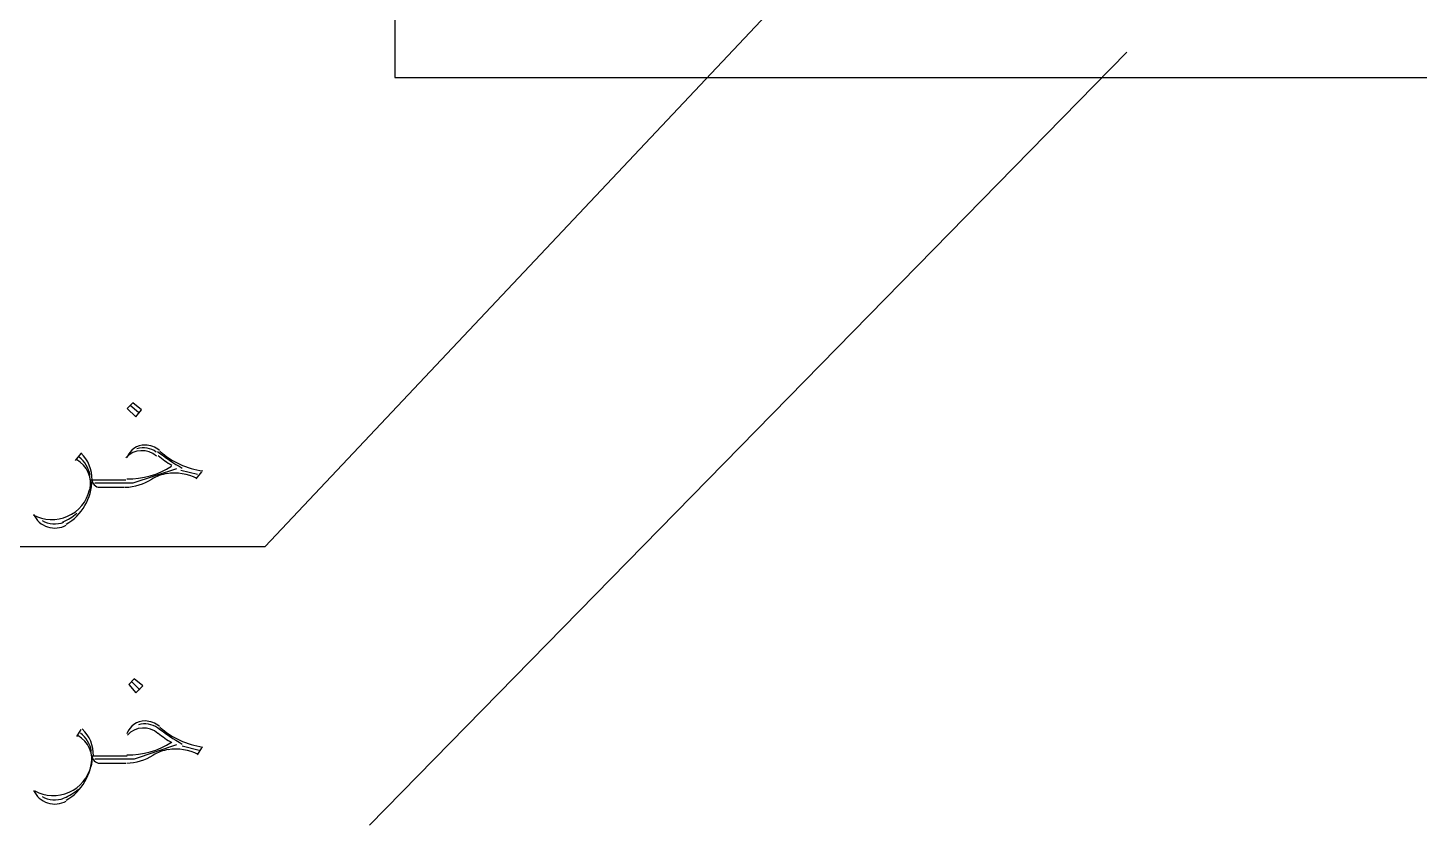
# Model space of a CAD drawing. Header units: millimetres. Extents: x -23396 to 106750, y 116 to 66281.
# Drawn here: x 80931 to 82729, y 37509 to 38539 of the extents above; entities that cross this region are included whole.
import ezdxf

# ---------------------------------------------------------------- set-up
doc = ezdxf.new("R2010")
doc.units = ezdxf.units.MM

# ---------------------------------------------------------------- blocks, each defined once
blk = doc.blocks.new('u14 shaft')
at = {"color": 0}
for p, q in [((-17770.53, -604.8), (-16896.33, 322.34)), ((-17575.83, 203.77), (-17575.83, 100)), ((-17614.03, -1023.865), (-16475.13, 138.17)), ((-17575.83, 100), (-14881.53, 100)), ((-17969.63, -388.935), (-17978.13, -397.33)), ((-17978.13, -397.33), (-17965.43, -410.085)), ((-17961.18, -403.735), (-17973.88, -393.13)), ((-17956.93, -399.465), (-17969.63, -388.935)), ((-17965.43, -410.085), (-17956.93, -399.465)), ((-18047.98, -465.135), (-18056.43, -475.68)), ((-17904.03, -488.345), (-17969.63, -509.565)), ((-17872.28, -496.83), (-17897.68, -490.48)), ((-17874.38, -503.165), (-17865.93, -492.615)), ((-17980.23, -505.3), (-18033.13, -505.3)), ((-17969.63, -509.565), (-18026.78, -509.565)), ((-18020.43, -515.915), (-17982.33, -515.915)), ((-19356.08, -604.8), (-17770.53, -604.8)), ((-17967.53, -803.785), (-17975.98, -812.27)), ((-17975.98, -812.27), (-17965.43, -824.93)), ((-17959.08, -820.665), (-17971.78, -807.98)), ((-17954.83, -814.33), (-17967.53, -803.785)), ((-17965.43, -824.93), (-17954.83, -814.33)), ((-18047.98, -879.985), (-18054.33, -890.53)), ((-17978.13, -920.165), (-18031.03, -920.165)), ((-17904.03, -903.285), (-17967.53, -924.435)), ((-17870.18, -911.68), (-17895.58, -905.35)), ((-17872.28, -918.1), (-17865.93, -907.48)), ((-17967.53, -924.435), (-18026.78, -924.435)), ((-18020.43, -930.765), (-17980.23, -930.765))]:
    blk.add_line(p, q, dxfattribs=at)
for points in [[(-17934.18, -469.12), (-17947.43, -457.285), (-17967.88, -458.31), (-17980.08, -471.465)], [(-17951.13, -452.38), (-17963.48, -452.17), (-17974.58, -459.895), (-17978.63, -471.465)], [(-17934.53, -462.93), (-17942.83, -456.86), (-17953.58, -455.08), (-17963.48, -458.095)], [(-17929.78, -460.725), (-17935.78, -455.485), (-17943.38, -452.52), (-17951.33, -452.38)], [(-18034.23, -520.115), (-18029.98, -502), (-18038.43, -483.18), (-18054.68, -474.29)], [(-18034.03, -497.855), (-18035.98, -487.04), (-18041.98, -477.395), (-18050.63, -470.565)], [(-18031.03, -505.035), (-18030.88, -489.65), (-18036.88, -474.975), (-18047.78, -464.235)], [(-17932.43, -462.1), (-17920.78, -471.395), (-17908.43, -479.81), (-17895.38, -487.185)], [(-17931.53, -468.36), (-17925.18, -473.885), (-17918.48, -478.7), (-17911.08, -482.775)], [(-17929.08, -461.555), (-17911.08, -477.745), (-17888.53, -488.205), (-17864.53, -491.45)], [(-17978.83, -503.095), (-17955.03, -503.92), (-17931.53, -497.235), (-17911.78, -484.01)], [(-17918.33, -495.385), (-17926.43, -496.62), (-17934.18, -499.51), (-17941.23, -503.85)], [(-17873.18, -502.83), (-17887.28, -495.72), (-17903.33, -493.18), (-17918.83, -495.65)], [(-18070.18, -571.515), (-18046.18, -557.88), (-18031.23, -532.515), (-18031.03, -504.965)], [(-18067.73, -559.59), (-18051.13, -552.215), (-18038.98, -537.47), (-18034.73, -519.78)], [(-18031.03, -504.205), (-18031.03, -507.29), (-18029.78, -510.255), (-18027.68, -512.46)], [(-18027.68, -512.46), (-18025.38, -514.665), (-18022.38, -515.915), (-18019.38, -515.915)], [(-17981.13, -515.845), (-17967.03, -515.495), (-17953.23, -511.295), (-17941.23, -503.78)], [(-18119.43, -557.315), (-18103.53, -566.135), (-18084.48, -566.965), (-18067.73, -559.59)], [(-18118.88, -556.77), (-18114.83, -565.73), (-18107.23, -572.555), (-18097.88, -575.59)], [(-18075.13, -567.935), (-18067.38, -564.83), (-18060.13, -560.42), (-18053.78, -554.845)], [(-18106.18, -566.01), (-18096.13, -571.585), (-18084.13, -572.485), (-18073.38, -568.41)], [(-18097.88, -575.59), (-18088.53, -578.605), (-18078.48, -577.58), (-18069.83, -572.75)], [(-17951.13, -867.25), (-17963.48, -867.105), (-17974.58, -874.76), (-17978.63, -886.335)], [(-17931.93, -886.12), (-17945.33, -874.2), (-17965.78, -875.31), (-17977.93, -888.465)], [(-17932.43, -877.78), (-17940.73, -871.73), (-17951.48, -869.93), (-17961.38, -872.965)], [(-17929.78, -875.575), (-17935.78, -870.35), (-17943.38, -867.39), (-17951.33, -867.25)], [(-17932.43, -876.965), (-17920.78, -886.335), (-17908.43, -894.66), (-17895.38, -902.03)], [(-17929.08, -876.405), (-17911.08, -892.595), (-17888.53, -903), (-17864.53, -906.37)], [(-18032.08, -934.98), (-18027.88, -916.85), (-18036.33, -898.115), (-18052.53, -889.225)], [(-18031.93, -912.72), (-18033.88, -901.91), (-18039.88, -892.26), (-18048.48, -885.435)], [(-18028.93, -919.88), (-18028.73, -904.59), (-18034.73, -889.845), (-18045.68, -879.1)], [(-17978.83, -918.03), (-17955.03, -918.79), (-17931.53, -912.105), (-17911.78, -898.875)], [(-17931.53, -885.365), (-17925.18, -890.885), (-17918.48, -895.7), (-17911.08, -899.705)], [(-18070.18, -986.38), (-18046.18, -972.73), (-18031.23, -947.45), (-18031.03, -919.81)], [(-18031.03, -919.055), (-18031.03, -922.16), (-18029.78, -925.19), (-18027.68, -927.395)], [(-17978.98, -930.695), (-17964.88, -930.36), (-17951.13, -926.16), (-17939.13, -918.65)], [(-17916.23, -910.235), (-17924.33, -911.485), (-17932.08, -914.38), (-17939.13, -918.72)], [(-17871.03, -917.68), (-17885.18, -910.585), (-17901.23, -908.03), (-17916.73, -910.515)], [(-18065.63, -974.455), (-18049.03, -967.085), (-18036.88, -952.41), (-18032.63, -934.63)], [(-18027.68, -927.395), (-18025.38, -929.53), (-18022.38, -930.765), (-18019.38, -930.765)], [(-18118.88, -971.635), (-18114.83, -980.595), (-18107.23, -987.405), (-18097.88, -990.44)], [(-18117.28, -972.25), (-18101.43, -981), (-18082.38, -981.83), (-18065.63, -974.455)], [(-18106.18, -980.86), (-18096.13, -986.45), (-18084.13, -987.335), (-18073.38, -983.275)], [(-18073.03, -982.8), (-18065.23, -979.765), (-18057.83, -975.285), (-18051.68, -969.695)], [(-18097.88, -990.44), (-18088.53, -993.47), (-18078.48, -992.43), (-18069.83, -987.615)]]:
    blk.add_open_spline(points, degree=3, dxfattribs=at)
blk = doc.blocks.new('upn st')
at = {"linetype": 'Continuous', "xscale": 0.171875, "yscale": 0.171875, "zscale": 0.171875}
blk.add_blockref('u14 shaft', (6951.345, -5502.442), dxfattribs=at)

msp = doc.modelspace()

# ---------------------------------------------------------------- block references
at = {"xscale": 5, "yscale": 5, "zscale": 5}
msp.add_blockref('upn st', (61752.657, 65900.837), dxfattribs=at)

doc.saveas('drawing.dxf')
